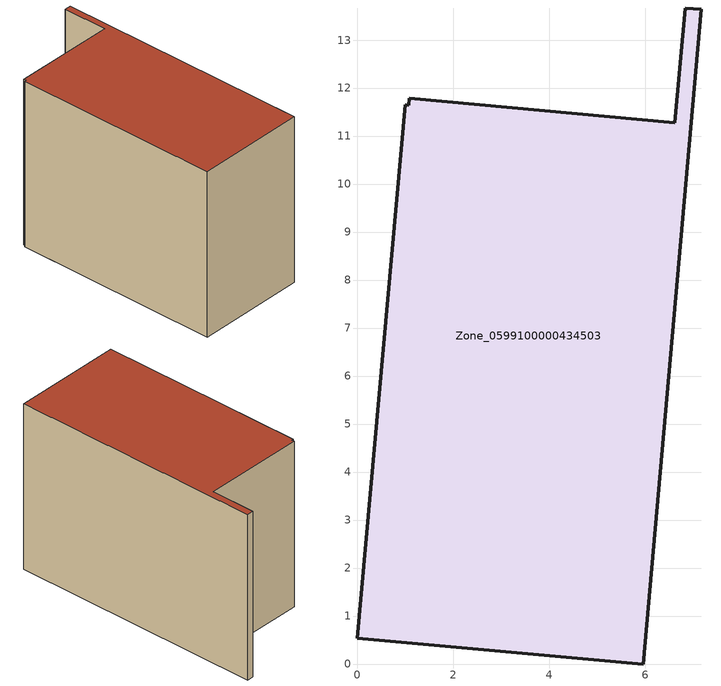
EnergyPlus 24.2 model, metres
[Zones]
Zone_0599100000434503
 floor ground (C_G): 1.07,11.64 1.09,11.78 6.62,11.28 6.84,13.67 7.18,13.64 5.97,0 0,0.54 1,11.65 z0
 wall outside (C_F): 5.97,0 7.18,13.64 6.84,13.67 6.62,11.28 1.09,11.78 1.07,11.64 1,11.65 0,0.54 5.97,0 z0:9.13
 roof outside (C_R): 1.07,11.64 1,11.65 0,0.54 5.97,0 7.18,13.64 6.84,13.67 6.62,11.28 1.09,11.78 z9.13
[BUILDING]
Pand.0599100000434503: North Axis=0; Terrain=City; Loads Convergence Tolerance Value=0.04; Temperature Convergence Tolerance Value=0.4; Solar Distribution=FullExterior; Maximum Number of Warmup Days=25; Minimum Number of Warmup Days=1
[Site:Location]
Rotterdam.The.Hague.AP_ZH_NLD Design_Conditions: Latitude=51.96; Longitude=4.45; Time Zone=1; Elevation=-4.5
[SITE:GROUNDTEMPERATURE:BUILDINGSURFACE]
18, 18, 18, 18, 18, 18, 18, 18, 18, 18, 18, 18
[MATERIAL] Thermal Absorptance=0.9; Solar Absorptance=0.7; Visible Absorptance=0.7
Name | Roughness | Thickness | Conductivity | Density | Specific Heat
G.TI.2006-2014 | MediumSmooth | 0.15 | 0.06 | 540 | 1210
F.TI.2006-2014 | Rough | 0.3 | 0.12 | 1920 | 840
R.TI.2006-2014 | MediumRough | 0.2 | 0.08 | 1500 | 1000
[CONSTRUCTION]
C_G: G.TI.2006-2014
C_F: F.TI.2006-2014
C_R: R.TI.2006-2014
[ZONE]
Zone_0599100000434503: Type=1; Multiplier=1; Ceiling Height=Autocalculate; Volume=Autocalculate; Floor Area=autocalculate; Part of Total Floor Area=Yes
[ZONEINFILTRATION:DESIGNFLOWRATE]
Infil_Zone_0599100000434503: Zone or ZoneList or Space or SpaceList=Zone_0599100000434503; Schedule=AlwaysOn; Design Flow Rate Calculation Method=Flow/Area; Flow Rate per Floor Area=0.0015; Constant Term Coefficient=1; Temperature Term Coefficient=0; Velocity Term Coefficient=0; Velocity Squared Term Coefficient=0
[HVACTEMPLATE:ZONE:IDEALLOADSAIRSYSTEM]
Zone_0599100000434503: Maximum Heating Supply Air Temperature=50; Minimum Cooling Supply Air Temperature=13; Maximum Heating Supply Air Humidity Ratio=0.0156; Minimum Cooling Supply Air Humidity Ratio=0.0077; Heating Limit=NoLimit; Cooling Limit=NoLimit; Dehumidification Control Type=ConstantSensibleHeatRatio; Cooling Sensible Heat Ratio=0.7; Dehumidification Setpoint=60; Humidification Control Type=None; Humidification Setpoint=30; Outdoor Air Method=None; Outdoor Air Flow Rate per Person=0.00944; Outdoor Air Flow Rate per Zone Floor Area=0; Outdoor Air Flow Rate per Zone=0; Demand Controlled Ventilation Type=None; Outdoor Air Economizer Type=NoEconomizer; Heat Recovery Type=None; Sensible Heat Recovery Effectiveness=0.7; Latent Heat Recovery Effectiveness=0.65
[ZONECONTROL:THERMOSTAT]
ThermostatControl_Zone_0599100000434503: Zone or ZoneList=Zone_0599100000434503; Control Type Schedule=DualSetpointControlType; Control 1=Thermostat_Zone_0599100000434503; Temperature Difference Between Cutout And Setpoint=0
[THERMOSTATSETPOINT:DUALSETPOINT]
Thermostat_Zone_0599100000434503: Heating Setpoint Temperature Schedule=HeatingSetpoint_Zone_0599100000434503; Cooling Setpoint Temperature Schedule=CoolingSetpoint_Zone_0599100000434503
[SCHEDULE:COMPACT]
HeatingSetpoint_Zone_0599100000434503: Through: 12/31, For: AllDays, Until: 24:00, 21
CoolingSetpoint_Zone_0599100000434503: Through: 12/31, For: AllDays, Until: 24:00, 24
DualSetpointControlType: Through: 12/31, For: AllDays, Until: 24:00, 4
AlwaysOn: Through: 12/31, For: AllDays, Until: 24:00, 1
